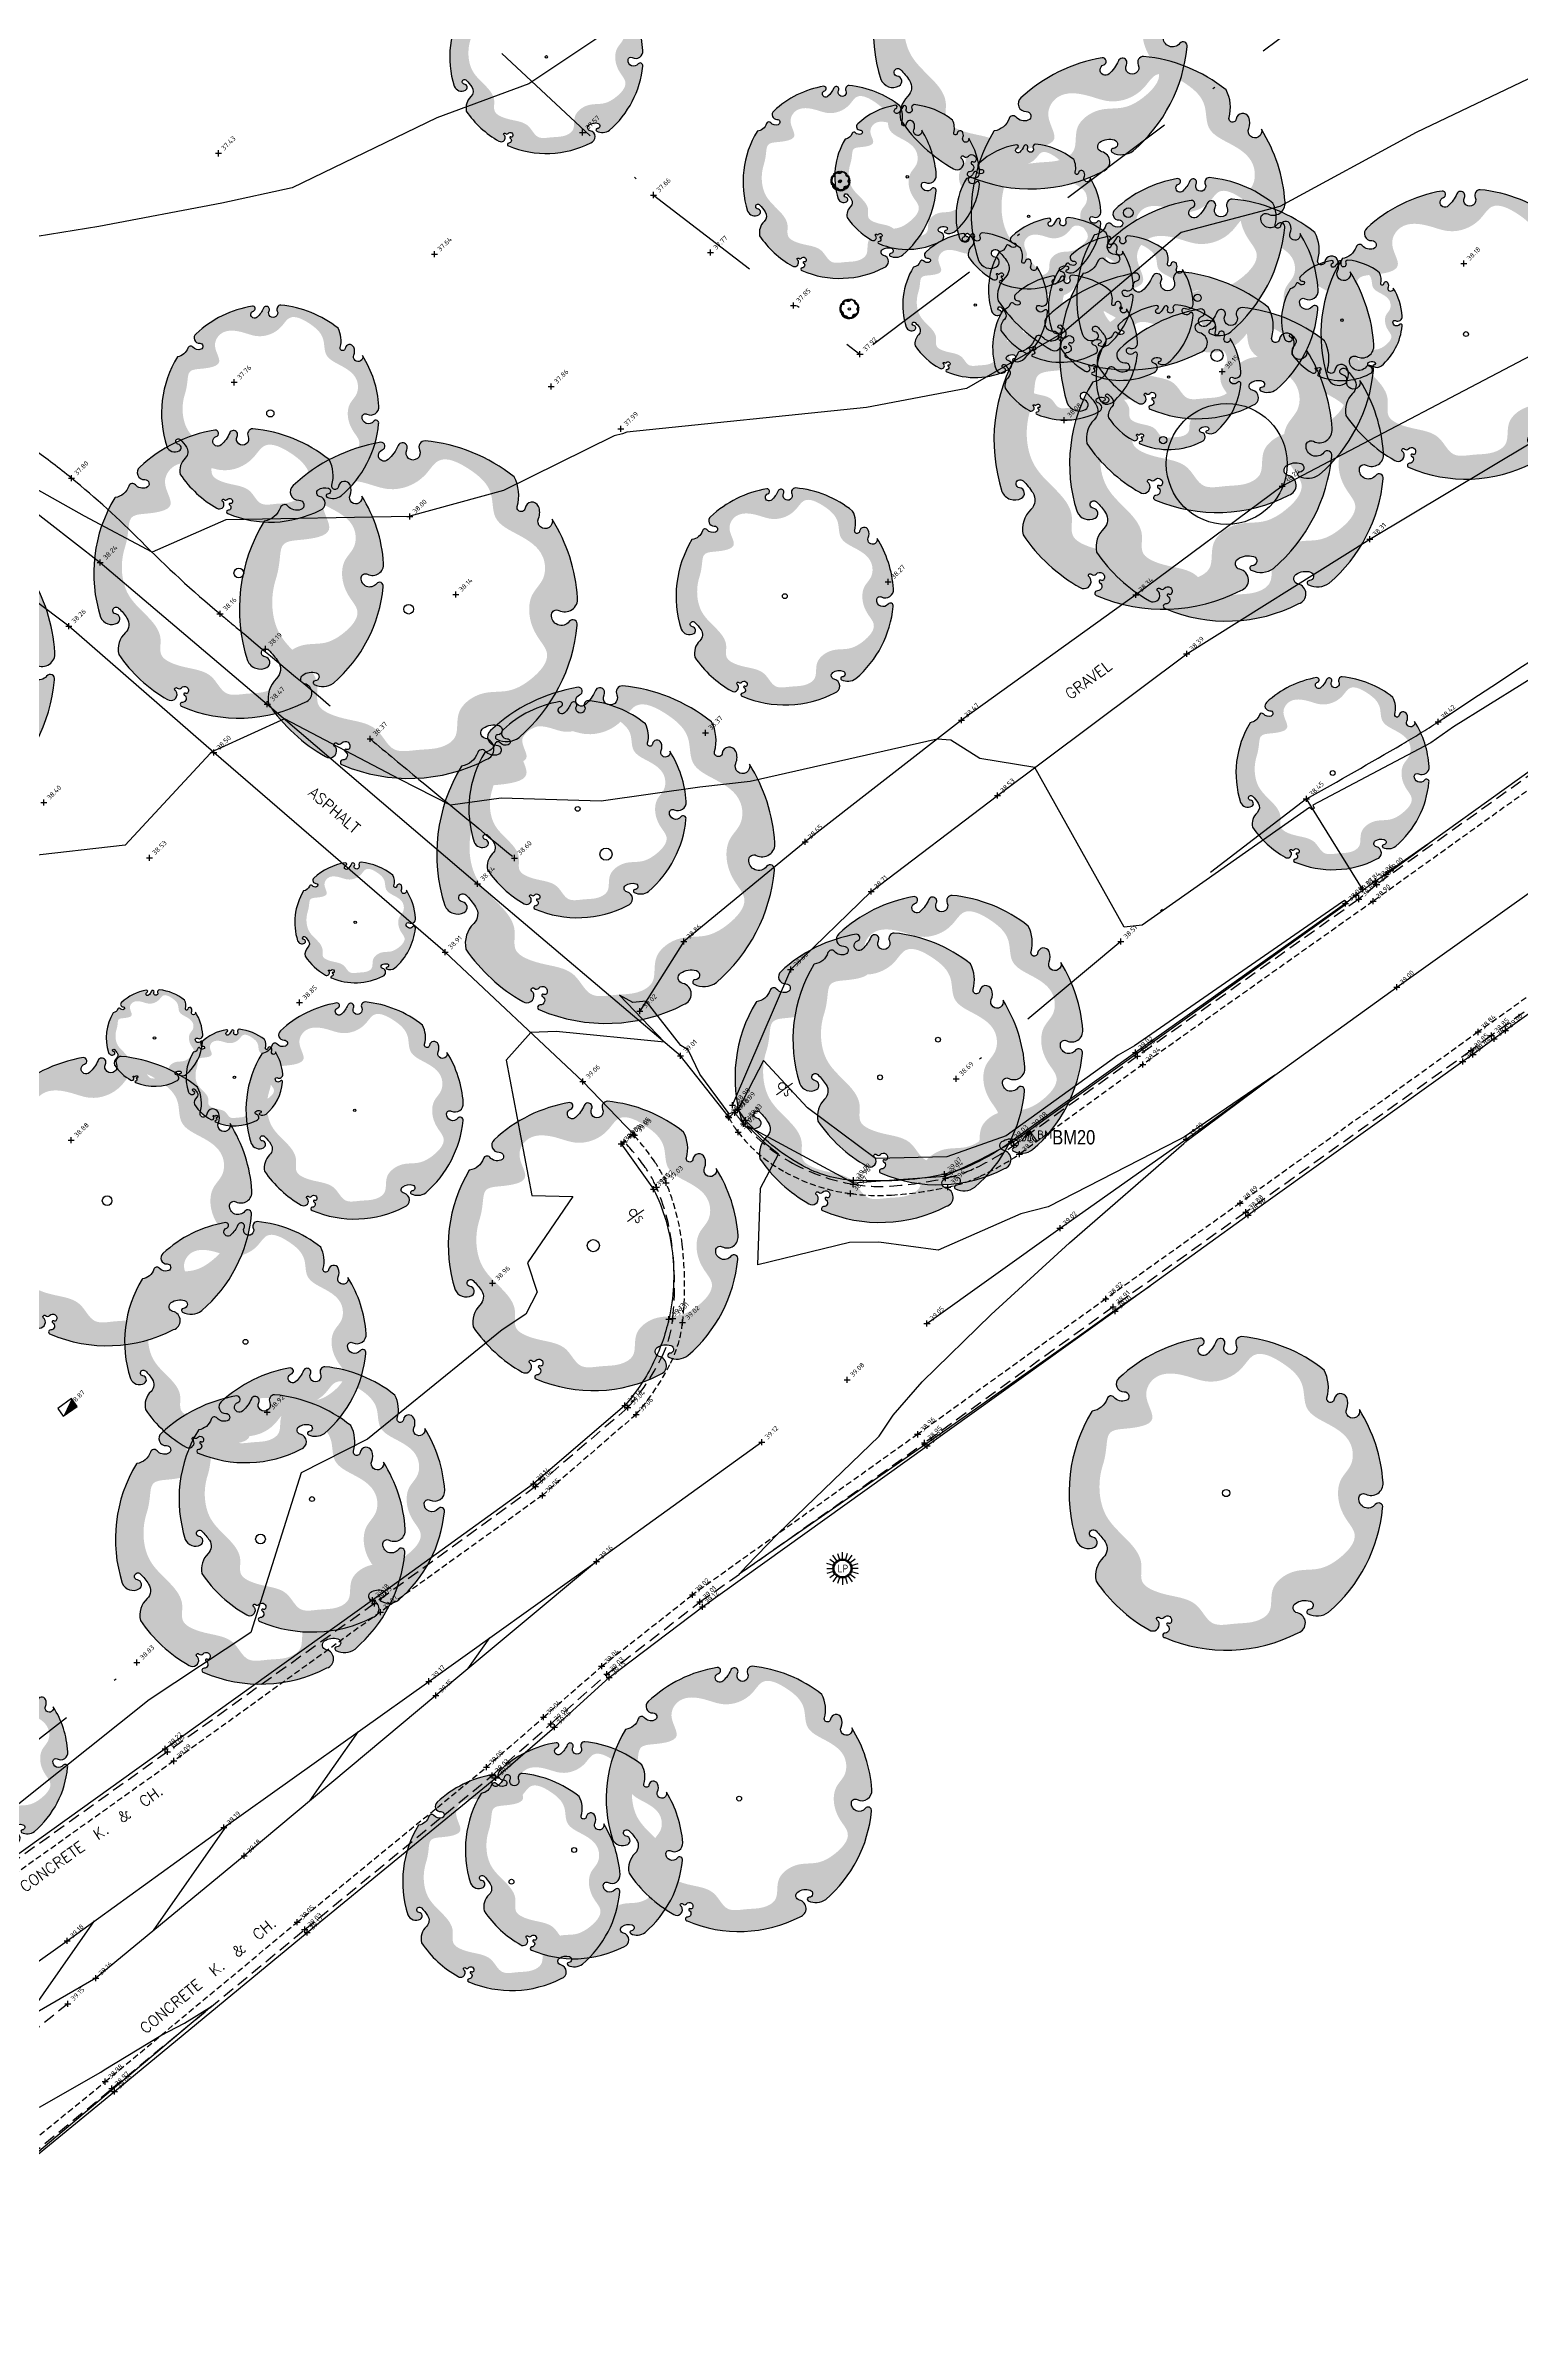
# Model space of a CAD drawing. Header units: metres. Extents: x 246075 to 247503, y 7418632 to 7419642.
# Drawn here: x 246854.6 to 246915.6, y 7418902.6 to 7418997.1 of the extents above; entities that cross this region are included whole.
import ezdxf
from ezdxf.enums import TextEntityAlignment as Align

# ---------------------------------------------------------------- set-up
doc = ezdxf.new("R2010")
doc.units = ezdxf.units.M
for name, pattern in [('DASHDOT', [10, 5, -2.5, 0, -2.5]), ('DASHED', [0.75, 0.5, -0.25]), ('HIDDEN', [0.375, 0.25, -0.125])]:
    doc.linetypes.add(name, pattern=pattern)
for name, color, linetype in [('-TEXT', 7, 'Continuous'), ('017_NAIL-L', 8, 'Continuous'), ('103_TOE_OF_BATTER', 37, 'DASHDOT'), ('103_TOE_OF_BATTER-L', 37, 'DASHDOT'), ('103_TOE_OF_BATTER-S', 37, 'DASHDOT'), ('104_EXISTING_SURFACE-L', 35, 'Continuous'), ('104_EXISTING_SURFACE-S', 35, 'Continuous'), ('201_SINGLE_TREE-H', 63, 'Continuous'), ('201_SINGLE_TREE-S', 96, 'Continuous'), ('203_GROUP_TREES', 116, 'DASHDOT'), ('203_GROUP_TREES-L', 116, 'DASHDOT'), ('203_GROUP_TREES-S', 116, 'DASHDOT'), ('403_EDGE_OF_BITUMEN', 8, 'Continuous'), ('403_EDGE_OF_BITUMEN-L', 8, 'Continuous'), ('403_EDGE_OF_BITUMEN-S', 8, 'Continuous'), ('405_EDGE_FORMATION', 33, 'Continuous'), ('405_EDGE_FORMATION-L', 33, 'Continuous'), ('405_EDGE_FORMATION-S', 33, 'Continuous'), ('408_BACK_OF_KERB', 10, 'Continuous'), ('408_BACK_OF_KERB-L', 10, 'Continuous'), ('408_BACK_OF_KERB-S', 10, 'Continuous'), ('415_LANE_LINE_DASHED', 53, 'DASHED'), ('418_LANE_LINE_SOLID', 53, 'Continuous'), ('418_LANE_LINE_SOLID-L', 53, 'Continuous'), ('418_LANE_LINE_SOLID-S', 53, 'Continuous'), ('721_TELECOM_PIT-L', 7, 'Continuous'), ('EX-BENCHMARK', 7, 'Continuous'), ('EX-BENCHMARK_(SLS)', 8, 'Continuous'), ('EX-TELSTRA_COVER_(SLS)', 7, 'Continuous'), ('EX-TRAFFIC_SIGN_(SLS)', 89, 'Continuous'), ('Surface_Contours_Major', 4, 'Continuous'), ('Surface_Contours_Minor', 253, 'Continuous')]:
    doc.layers.add(name, color=color, linetype=linetype)
for name, color, linetype, true_color in [('406_LIP_OF_KERB', 7, 'HIDDEN', 0xff4100), ('406_LIP_OF_KERB-L', 7, 'HIDDEN', 0xff4100), ('406_LIP_OF_KERB-S', 7, 'HIDDEN', 0xff4100), ('407_INVERT_OF_KERB', 7, 'DASHED', 0xff4100), ('407_INVERT_OF_KERB-L', 7, 'DASHED', 0xff4100), ('407_INVERT_OF_KERB-S', 7, 'DASHED', 0xff4100), ('EX-LIGHT_(SLS)', 7, 'Continuous', 0xffa500)]:
    doc.layers.add(name, color=color, linetype=linetype, true_color=true_color)
doc.styles.add('BOLD', font='ARIALN.TTF')
doc.styles.add('ISO', font='iso.shx')
doc.styles.add('ISO2.5', font='isocp.shx', dxfattribs={"height": 2.5})
doc.styles.get("Standard").update_dxf_attribs({"font": 'SIMPLEX.shx'})

# ---------------------------------------------------------------- blocks, each defined once
blk = doc.blocks.new('BM')
at = {"color": 0, "linetype": 'Continuous', "lineweight": 13}
for p, q in [((0, 0), (-0.31, -0.437)), ((-0.186, -0.437), (0, 0)), ((0, 0), (-0.062, -0.437)), ((0, 0), (0.186, -0.437)), ((0.31, -0.437), (0, 0)), ((0, 0), (0.062, -0.437)), ((-0.31, -0.437), (-0.186, -0.437)), ((-0.062, -0.437), (0.062, -0.437)), ((0.186, -0.437), (0.31, -0.437)), ((0.472, -0.017), (0.383, -0.017)), ((0.383, -0.017), (0.383, -0.339)), ((0.472, -0.161), (0.383, -0.161)), ((0.383, -0.161), (0.389, -0.161)), ((0.383, -0.339), (0.472, -0.339)), ((0.383, -0.339), (0.389, -0.339)), ((0.522, -0.039), (0.472, -0.017)), ((0.472, -0.161), (0.522, -0.139)), ((0.516, -0.172), (0.472, -0.161)), ((0.472, -0.339), (0.516, -0.327)), ((0.549, -0.206), (0.516, -0.172)), ((0.516, -0.327), (0.549, -0.294)), ((0.544, -0.089), (0.522, -0.039)), ((0.522, -0.139), (0.544, -0.089)), ((0.56, -0.25), (0.549, -0.206)), ((0.549, -0.294), (0.56, -0.25)), ((0.671, -0.339), (0.671, -0.017)), ((0.671, -0.017), (0.776, -0.194)), ((0.776, -0.194), (0.887, -0.017)), ((0.887, -0.017), (0.887, -0.339))]:
    blk.add_line(p, q, dxfattribs=at)
blk = doc.blocks.new('CROSS')
at = {"color": 0, "linetype": 'Continuous'}
for p, q in [((-0.5, 0), (0.5, 0)), ((0, -0.5), (0, 0.5))]:
    blk.add_line(p, q, dxfattribs=at)
blk = doc.blocks.new('201C')
at = {"layer": '201_SINGLE_TREE-H', "transparency": 33554534}
h = blk.add_hatch(color=256, dxfattribs=at)
h.paths.add_polyline_path([(-0.3717, -0.3344, 0.222926), (0.0196, -0.4996, 0.770799), (0.0439, -0.4417, -0.650302), (0.0511, -0.4116, -0.234737), (0.0964, -0.4247, -0.847312), (0.0816, -0.4475, 0.78443), (0.0732, -0.4583, 0.276934), (0.1352, -0.4813, 0.193599), (0.4309, -0.2536, 0.800435), (0.4144, -0.2337, -0.75216), (0.3757, -0.1925, -0.528914), (0.4006, -0.1909, 0.594112), (0.4663, -0.1804, 0.123805), (0.4962, 0.0616, -1.41759), (0.4607, 0.0811, 0.206906), (0.4758, 0.1133, 0.759729), (0.4374, 0.1252, -1.073307), (0.4187, 0.1392, 0.194379), (0.4474, 0.2231, 0.144612), (0.2544, 0.4304, 0.53339), (0.2277, 0.4128, -1.592592), (0.1939, 0.4293, 1.030038), (0.1758, 0.4513, -0.10361), (0.1314, 0.4262, -1.238487), (0.1282, 0.4593, 0.884725), (0.1336, 0.4818, 0.147549), (-0.1551, 0.4753, 0.71725), (-0.1579, 0.4291, -0.864032), (-0.1646, 0.4015, -0.310704), (-0.1946, 0.4266, 0.58143), (-0.2167, 0.4321, -0.281558), (-0.2766, 0.4162), (-0.2775, 0.4159, 0.217121), (-0.4959, 0.0634), (-0.4959, 0.0634, 0.440011), (-0.4522, 0.021, 0.723973), (-0.4442, 0.0516, -1.384648), (-0.4262, 0.0659, -0.051107), (-0.4149, 0.0223, -0.361502), (-0.441, -0.0208, 0.256822), (-0.4937, -0.0791, 0.116166), (-0.4065, -0.2911, 0.67803), (-0.3682, -0.2843, 0.170035), (-0.3696, -0.274, -1.054701), (-0.3596, -0.2696, 0.431903), (-0.3468, -0.2749, -0.910728), (-0.3329, -0.2993, -0.42046), (-0.3418, -0.2976, 1.007885), (-0.3479, -0.3018, -0.766634), (-0.3646, -0.3216, 0.938602), (-0.3717, -0.3344)])
edge = h.paths.add_edge_path(flags=16)
edge.add_spline(control_points=[(-0.3177, 0.2468), (-0.303, 0.2628), (-0.2856, 0.2893), (-0.256, 0.3411), (-0.1928, 0.3155), (-0.0921, 0.286), (-0.1162, 0.3941), (-0.0359, 0.4462), (0.0392, 0.3985), (0.1028, 0.3299), (0.1957, 0.3214), (0.2784, 0.3804), (0.3442, 0.2961), (0.3785, 0.2147), (0.3303, 0.1307), (0.3915, 0.0592), (0.4378, -0.0139), (0.4055, -0.0919), (0.3459, -0.1091), (0.3102, -0.1666), (0.3057, -0.2282), (0.3286, -0.3091), (0.2408, -0.3447), (0.1647, -0.3496), (0.103, -0.3142), (0.0463, -0.3153), (0.0047, -0.3356), (-0.0139, -0.3682), (-0.0327, -0.4069), (-0.0927, -0.4151), (-0.1463, -0.3868), (-0.23, -0.3665), (-0.2245, -0.2773), (-0.2864, -0.2294), (-0.3344, -0.1941), (-0.3737, -0.1409), (-0.3276, -0.0866), (-0.344, -0.0009), (-0.3866, 0.0828), (-0.3665, 0.1796), (-0.3359, 0.2271), (-0.3177, 0.2468)], knot_values=[0, 0, 0, 0, 0.064972, 0.101243, 0.15652, 0.245586, 0.324463, 0.387907, 0.486094, 0.554514, 0.671826, 0.728629, 0.823661, 0.919885, 0.989953, 1.075257, 1.171704, 1.23593, 1.293575, 1.346478, 1.426142, 1.479146, 1.570817, 1.644481, 1.712561, 1.774901, 1.807, 1.846291, 1.885582, 1.928182, 2.007036, 2.074591, 2.151638, 2.226455, 2.293426, 2.340744, 2.397548, 2.47317, 2.587294, 2.673595, 2.754259, 2.754259, 2.754259, 2.754259], degree=3, periodic=0)
at = {"layer": '201_SINGLE_TREE-S'}
blk.add_lwpolyline([(-0.3717, -0.3344, 0.222926), (0.0196, -0.4996, 0.770799), (0.0439, -0.4417, -0.650302), (0.0511, -0.4116, -0.234737), (0.0964, -0.4247, -0.847312), (0.0816, -0.4475, 0.78443), (0.0732, -0.4583, 0.276934), (0.1352, -0.4813, 0.193599), (0.4309, -0.2536, 0.800435), (0.4144, -0.2337, -0.75216), (0.3757, -0.1925, -0.528914), (0.4006, -0.1909, 0.594112), (0.4663, -0.1804, 0.123805), (0.4962, 0.0616, -1.41759), (0.4607, 0.0811, 0.206906), (0.4758, 0.1133, 0.759729), (0.4374, 0.1252, -1.073307), (0.4187, 0.1392, 0.194379), (0.4474, 0.2231, 0.144612), (0.2544, 0.4304, 0.53339), (0.2277, 0.4128, -1.592592), (0.1939, 0.4293, 1.030038), (0.1758, 0.4513, -0.10361), (0.1314, 0.4262, -1.238487), (0.1282, 0.4593, 0.884725), (0.1336, 0.4818, 0.147549), (-0.1551, 0.4753, 0.71725), (-0.1579, 0.4291, -0.864032), (-0.1646, 0.4015, -0.310704), (-0.1946, 0.4266, 0.58143), (-0.2167, 0.4321, -0.281558), (-0.2766, 0.4162), (-0.2775, 0.4159, 0.217121), (-0.4959, 0.0634), (-0.4959, 0.0634, 0.440011), (-0.4522, 0.021, 0.723973), (-0.4442, 0.0516, -1.384648), (-0.4262, 0.0659, -0.051107), (-0.4149, 0.0223, -0.361502), (-0.441, -0.0208, 0.256822), (-0.4937, -0.0791, 0.116166), (-0.4065, -0.2911, 0.67803), (-0.3682, -0.2843, 0.170035), (-0.3696, -0.274, -1.054701), (-0.3596, -0.2696, 0.431903), (-0.3468, -0.2749, -0.910728), (-0.3329, -0.2993, -0.42046), (-0.3418, -0.2976, 1.007885), (-0.3479, -0.3018, -0.766634), (-0.3646, -0.3216, 0.938602), (-0.3717, -0.3344)], format="xyb", dxfattribs=at)
blk = doc.blocks.new('201T')
at = {"layer": '201_SINGLE_TREE-S'}
blk.add_circle((0, 0), 0.5, dxfattribs=at)
blk = doc.blocks.new('LP')
at = {"layer": 'EX-LIGHT_(SLS)', "color": 0}
for p, q in [((-0.377, 0.122), (-0.647, 0.21)), ((-0.647, 0), (-0.396, 0)), ((-0.524, 0.381), (-0.32, 0.233)), ((-0.233, 0.32), (-0.4, 0.551)), ((-0.2, 0.616), (-0.122, 0.377)), ((0, 0.396), (0, 0.681)), ((0.2, 0.616), (0.122, 0.377)), ((0.233, 0.32), (0.4, 0.551)), ((0.524, 0.381), (0.32, 0.233)), ((0.377, 0.122), (0.647, 0.21)), ((-0.377, -0.122), (-0.647, -0.21)), ((-0.32, -0.233), (-0.524, -0.381)), ((-0.233, -0.32), (-0.4, -0.551)), ((-0.122, -0.377), (-0.2, -0.616)), ((0, -0.396), (0, -0.681)), ((0.122, -0.377), (0.2, -0.616)), ((0.233, -0.32), (0.4, -0.551)), ((0.32, -0.233), (0.524, -0.381)), ((0.377, -0.122), (0.647, -0.21)), ((0.647, 0), (0.396, 0))]:
    blk.add_line(p, q, dxfattribs=at)
for radius in [0.396, 0.349]:
    blk.add_circle((0, 0), radius, dxfattribs=at)
at = {"layer": 'EX-LIGHT_(SLS)', "color": 0, "style": 'ISO'}
blk.add_text('LP', height=0.315, dxfattribs=at).set_placement((0.02, 0), align=Align.MIDDLE_CENTER)
blk = doc.blocks.new('SP')
at = {"color": 0, "linetype": 'Continuous', "lineweight": 13}
for p, q in [((0.15, 0.423), (0.15, -0.406)), ((0.28, 0.165), (0.263, 0.104)), ((0.263, 0.104), (0.302, 0.059)), ((0.335, 0.192), (0.28, 0.165)), ((0.302, 0.059), (0.401, 0.004)), ((0.424, 0.176), (0.335, 0.192)), ((0.401, 0.004), (0.407, 0.004)), ((0.44, -0.04), (0.401, 0.004)), ((0.401, 0.004), (0.407, 0.004)), ((0.263, -0.096), (0.368, -0.129)), ((0.368, -0.129), (0.424, -0.101)), ((0.368, -0.129), (0.374, -0.129)), ((0.424, -0.101), (0.44, -0.04))]:
    blk.add_line(p, q, dxfattribs=at)
blk.add_circle((0, 0), 0.15, dxfattribs=at)
blk = doc.blocks.new('CK')
at = {"layer": '-TEXT'}
blk.add_text('CONCRETE  K.  &  CH.', height=0.45, dxfattribs=at).set_placement((-0.032, -0.236), align=Align.CENTER)
blk = doc.blocks.new('A')
at = {"layer": '-TEXT'}
blk.add_text('ASPHALT', height=0.45, dxfattribs=at).set_placement((-0.053, -0.242), align=Align.CENTER)
blk = doc.blocks.new('GR')
at = {"layer": '-TEXT'}
blk.add_text('GRAVEL', height=0.45, dxfattribs=at).set_placement((0.042, -0.219), align=Align.CENTER)
blk = doc.blocks.new('TCB')
at = {"layer": 'EX-TELSTRA_COVER_(SLS)'}
for p, q in [((0.35, 0.2), (-0.35, 0.2)), ((-0.35, 0.2), (-0.35, -0.2)), ((0.35, -0.2), (0.35, 0.2)), ((-0.35, -0.2), (0.35, -0.2))]:
    blk.add_line(p, q, dxfattribs=at)
blk.add_solid([(-0.35, -0.2), (0.35, 0.2), (0.35, -0.2)], dxfattribs=at)

msp = doc.modelspace()

# ---------------------------------------------------------------- hatches: boundary and pattern name
at = {"layer": '418_LANE_LINE_SOLID'}
h = msp.add_hatch(dxfattribs=at)
h.set_pattern_fill('ANSI31', color=256, scale=0.7, angle=10, style=0)
h.paths.add_polyline_path([(246855.443, 7418918.708), (246844.58, 7418910.97), (246839.021, 7418907.016), (246845.032, 7418910.446), (246856.628, 7418917.16), (246862.763, 7418922.221), (246870.698, 7418928.85), (246877.332, 7418934.392), (246870.398, 7418929.438), (246861.927, 7418923.387)])

# ---------------------------------------------------------------- linework, layer by layer
at = {"layer": '103_TOE_OF_BATTER'}
for points in [[(246906.691, 7418965.938, 0.004967), (246910.65, 7418968.202, 0.012948), (246912.136, 7418969.124, 0.002003), (246921.038, 7418975.023, 0.010692), (246922.677, 7418976.17, 0.019415), (246927.091, 7418979.673, -0.02451), (246930.615, 7418982.412, -0.002809), (246935.623, 7418985.882, 0.002847), (246940.564, 7418989.307, 0.000207), (246947.702, 7418994.319, 0.0003), (246952.632, 7418997.787, 0.002772), (246957.444, 7419001.218, -0.002393), (246963.016, 7419005.197, -0.018466), (246969.037, 7419009.128, 0.022613), (246973.928, 7419012.379, 0.001148), (246978.717, 7419015.902, -0.000951), (246984.495, 7419020.155, -0.000042), (246992.67, 7419026.148, -0.000234), (246994.126, 7419027.214, -0.001153), (246997.039, 7419029.335, -0.000535), (247003.328, 7419033.881, -0.001914), (247006.756, 7419036.333, -0.001211)], [(246805.178, 7418990.554, -0.024202), (246810.193, 7418992.361, -0.039491), (246813.386, 7418993.07, -0.011022), (246820.212, 7418993.876, -0.030809), (246822.671, 7418993.959, -0.034455), (246827.508, 7418993.491, -0.031372), (246832.705, 7418992.284, -0.020396), (246838.204, 7418990.39, -0.03879), (246840.96, 7418989.058, -0.009751), (246844.419, 7418986.951, -0.007923), (246848.582, 7418984.21, -0.00481), (246854.069, 7418980.392, -0.016486), (246855.622, 7418979.21, -0.026711), (246858.504, 7418976.595, 0.023443), (246861.768, 7418973.594, 0.000437), (246862.486, 7418972.995, 0.000057), (246867.975, 7418968.422, 0.001203), (246869.995, 7418966.747, 0.000617), (246873.948, 7418963.495)]]:
    msp.add_lwpolyline(points, format="xyb", dxfattribs=at)
for points in [[(246909.012, 7418962.213), (246906.691, 7418965.938), (246899.014, 7418960.036), (246892.208, 7418954.359)], [(246821.197, 7418902.594), (246832.174, 7418910.85), (246841.366, 7418917.826), (246851.468, 7418924.88), (246858.333, 7418930.216)]]:
    msp.add_lwpolyline(points, dxfattribs=at)
at = {"layer": '203_GROUP_TREES'}
for p, q in [((246866.026, 7419003.661), (246879.699, 7418990.92)), ((246908.899, 7418999.875), (246888.233, 7418984.334)), ((246879.699, 7418990.92), (246888.233, 7418984.334))]:
    msp.add_line(p, q, dxfattribs=at)
at = {"layer": '403_EDGE_OF_BITUMEN'}
for p, q in [((246849.15, 7418981.681), (246856.812, 7418975.718)), ((246855.511, 7418973.086), (246847.338, 7418979.236)), ((246856.812, 7418975.718), (246863.724, 7418969.862)), ((246861.51, 7418967.856), (246855.511, 7418973.086)), ((246863.724, 7418969.862), (246872.414, 7418962.426)), ((246871.084, 7418959.601), (246861.51, 7418967.856)), ((246880.816, 7418955.313), (246872.414, 7418962.426)), ((246871.084, 7418959.601), (246876.776, 7418954.245)), ((246882.783, 7418952.812), (246880.816, 7418955.313)), ((246876.776, 7418954.245), (246878.907, 7418952.033))]:
    msp.add_line(p, q, dxfattribs=at)
at = {"layer": '405_EDGE_FORMATION'}
for p, q in [((246917.092, 7418984.855), (246905.693, 7418978.881)), ((246909.312, 7418976.683), (246918.575, 7418982.234)), ((246905.693, 7418978.881), (246899.635, 7418974.379)), ((246901.742, 7418971.945), (246909.312, 7418976.683)), ((246899.635, 7418974.379), (246892.433, 7418969.197)), ((246893.915, 7418966.076), (246901.742, 7418971.945)), ((246892.433, 7418969.197), (246885.962, 7418964.166)), ((246888.692, 7418962.105), (246893.915, 7418966.076)), ((246885.962, 7418964.166), (246880.944, 7418960.039)), ((246885.366, 7418958.883), (246888.692, 7418962.105)), ((246880.944, 7418960.039), (246879.13, 7418957.163)), ((246882.966, 7418953.27), (246885.366, 7418958.883))]:
    msp.add_line(p, q, dxfattribs=at)
at = {"layer": '406_LIP_OF_KERB'}
for p, q in [((246917.011, 7418967.121), (246909.451, 7418961.704)), ((246909.451, 7418961.704), (246899.934, 7418954.957)), ((246920.974, 7418961.409), (246913.795, 7418956.298)), ((246913.795, 7418956.298), (246903.953, 7418949.222)), ((246899.934, 7418954.957), (246894.822, 7418951.243)), ((246882.804, 7418952.76), (246883.182, 7418953.111)), ((246878.358, 7418951.668), (246878.846, 7418952.068)), ((246903.953, 7418949.222), (246898.395, 7418945.256)), ((246898.395, 7418945.256), (246890.618, 7418939.656)), ((246878.975, 7418940.477), (246875.105, 7418937.131)), ((246890.618, 7418939.656), (246881.304, 7418933.013)), ((246875.105, 7418937.131), (246868.4, 7418932.303)), ((246877.551, 7418930.065), (246881.304, 7418933.013)), ((246868.4, 7418932.303), (246859.859, 7418926.143)), ((246875.15, 7418927.952), (246877.551, 7418930.065)), ((246872.785, 7418925.887), (246875.15, 7418927.952)), ((246859.859, 7418926.143), (246851.606, 7418920.262)), ((246864.954, 7418919.472), (246872.785, 7418925.887)), ((246857.022, 7418912.879), (246864.954, 7418919.472)), ((246847.928, 7418905.457), (246857.022, 7418912.879))]:
    msp.add_line(p, q, dxfattribs=at)
for points in [[(246894.822, 7418951.243, -0.040772), (246893.185, 7418950.32, -0.055019), (246891.863, 7418949.879, -0.036437), (246889.53, 7418949.553, -0.050606), (246887.834, 7418949.612, -0.091404), (246885.138, 7418950.5, -0.10167), (246883.189, 7418952.153, -0.024975), (246883.035, 7418952.371, -0.014669), (246882.804, 7418952.76)], [(246878.846, 7418952.068, -0.035034), (246879.746, 7418950.93, -0.051657), (246880.215, 7418950.064, -0.068984), (246880.882, 7418947.505, -0.056426), (246880.897, 7418944.277, -0.090278), (246880.4, 7418942.599, -0.061555), (246878.975, 7418940.477)]]:
    msp.add_lwpolyline(points, format="xyb", dxfattribs=at)
at = {"layer": '407_INVERT_OF_KERB'}
for p, q in [((246916.787, 7418967.537), (246909.601, 7418962.402)), ((246909.601, 7418962.402), (246908.862, 7418961.79)), ((246908.862, 7418961.79), (246899.713, 7418955.297)), ((246921.191, 7418961.04), (246914.35, 7418956.159)), ((246899.713, 7418955.297), (246894.59, 7418951.613)), ((246913.506, 7418955.535), (246904.185, 7418948.844)), ((246914.35, 7418956.159), (246913.506, 7418955.535)), ((246904.185, 7418948.844), (246898.703, 7418944.928)), ((246898.703, 7418944.928), (246890.906, 7418939.3)), ((246878.634, 7418940.76), (246874.812, 7418937.492)), ((246881.611, 7418932.722), (246890.906, 7418939.3)), ((246874.812, 7418937.492), (246868.16, 7418932.659)), ((246868.16, 7418932.659), (246859.592, 7418926.517)), ((246877.761, 7418929.737), (246881.611, 7418932.722)), ((246875.451, 7418927.674), (246877.761, 7418929.737)), ((246873.019, 7418925.54), (246875.451, 7418927.674)), ((246859.592, 7418926.517), (246851.352, 7418920.619)), ((246865.269, 7418919.168), (246873.019, 7418925.54)), ((246857.296, 7418912.592), (246865.269, 7418919.168)), ((246848.156, 7418905.079), (246857.296, 7418912.592))]:
    msp.add_line(p, q, dxfattribs=at)
for points in [[(246894.59, 7418951.613, -0.043275), (246893.041, 7418950.691, -0.058211), (246891.774, 7418950.251, -0.038183), (246889.484, 7418949.924, -0.057683), (246887.952, 7418950, -0.08492), (246885.442, 7418950.873, -0.086658), (246883.412, 7418952.504, -0.017485), (246883.277, 7418952.668, -0.01018), (246883.062, 7418952.962)], [(246878.481, 7418951.757, -0.036006), (246879.353, 7418950.697, -0.052768), (246879.812, 7418949.88, -0.070448), (246880.457, 7418947.508, -0.056508), (246880.493, 7418944.449, -0.091688), (246880.013, 7418942.805, -0.063392), (246878.634, 7418940.76)]]:
    msp.add_lwpolyline(points, format="xyb", dxfattribs=at)
at = {"layer": '408_BACK_OF_KERB'}
for p, q in [((246916.675, 7418967.629), (246909.991, 7418962.826)), ((246909.991, 7418962.826), (246909.553, 7418962.536)), ((246908.746, 7418961.958), (246908.311, 7418961.609)), ((246909.553, 7418962.536), (246908.746, 7418961.958)), ((246908.311, 7418961.609), (246899.623, 7418955.447)), ((246921.316, 7418960.922), (246914.925, 7418956.366)), ((246914.925, 7418956.366), (246914.453, 7418956.012)), ((246899.623, 7418955.447), (246894.484, 7418951.765)), ((246913.582, 7418955.367), (246913.155, 7418955.078)), ((246914.453, 7418956.012), (246913.582, 7418955.367)), ((246913.155, 7418955.078), (246904.285, 7418948.716)), ((246883.499, 7418952.653), (246883.182, 7418953.111)), ((246878.358, 7418951.668), (246879.699, 7418949.793)), ((246904.285, 7418948.716), (246898.781, 7418944.747)), ((246898.781, 7418944.747), (246891.007, 7418939.184)), ((246878.509, 7418940.852), (246874.732, 7418937.611)), ((246881.717, 7418932.517), (246891.007, 7418939.184)), ((246874.732, 7418937.611), (246868.08, 7418932.8)), ((246868.08, 7418932.8), (246859.502, 7418926.642)), ((246877.86, 7418929.595), (246881.717, 7418932.517)), ((246875.596, 7418927.542), (246877.86, 7418929.595)), ((246873.174, 7418925.444), (246875.596, 7418927.542)), ((246859.502, 7418926.642), (246851.272, 7418920.744)), ((246865.373, 7418919.045), (246873.174, 7418925.444)), ((246857.399, 7418912.47), (246865.373, 7418919.045)), ((246848.248, 7418904.964), (246857.399, 7418912.47))]:
    msp.add_line(p, q, dxfattribs=at)
for points in [[(246894.484, 7418951.765, -0.043292), (246892.974, 7418950.856, -0.058025), (246891.732, 7418950.418, -0.03881), (246890.078, 7418950.176, -0.030677), (246887.964, 7418950.162, -0.114068), (246885.842, 7418950.776, -0.083453), (246883.499, 7418952.653)], [(246879.699, 7418949.793, -0.085029), (246880.475, 7418947.162, -0.085029), (246880.33, 7418944.423, -0.06239), (246879.643, 7418942.523, -0.06239), (246878.509, 7418940.852)]]:
    msp.add_lwpolyline(points, format="xyb", dxfattribs=at)
at = {"layer": '415_LANE_LINE_DASHED'}
msp.add_line((246855.477, 7418916.104), (246846.324, 7418908.731), dxfattribs=at)
at = {"layer": '418_LANE_LINE_SOLID'}
for p, q in [((246910.438, 7418958.148), (246919.048, 7418964.306)), ((246901.715, 7418951.862), (246910.438, 7418958.148)), ((246896.504, 7418948.181), (246901.715, 7418951.862)), ((246891.003, 7418944.245), (246896.504, 7418948.181)), ((246884.178, 7418939.334), (246877.332, 7418934.392)), ((246870.398, 7418929.438), (246877.332, 7418934.392)), ((246877.332, 7418934.392), (246870.698, 7418928.85)), ((246861.927, 7418923.387), (246870.398, 7418929.438)), ((246870.698, 7418928.85), (246862.763, 7418922.221)), ((246855.443, 7418918.708), (246861.927, 7418923.387)), ((246862.763, 7418922.221), (246856.628, 7418917.16)), ((246844.58, 7418910.97), (246855.443, 7418918.708)), ((246856.628, 7418917.16), (246845.032, 7418910.446))]:
    msp.add_line(p, q, dxfattribs=at)
at = {"layer": 'Surface_Contours_Major'}
for points, elevation in [([(246917.092, 7418996.302), (246911.229, 7418993.499), (246905.595, 7418990.446), (246901.521, 7418989.372), (246896.608, 7418985.204), (246892.633, 7418982.91), (246888.504, 7418982.129), (246878.593, 7418981.107), (246878.405, 7418981.041), (246878.066, 7418980.964), (246873.492, 7418978.697), (246869.614, 7418977.629), (246869.612, 7418977.629), (246869.609, 7418977.628), (246862.007, 7418977.481), (246858.967, 7418976.153), (246856.159, 7418977.633), (246849.661, 7418981.284)], 38), ([(246900.226, 7418945.79), (246898.77, 7418944.771), (246897.207, 7418943.659), (246890.95, 7418939.25), (246883.232, 7418933.87), (246883.538, 7418934.206), (246884.838, 7418935.534), (246889.028, 7418939.577), (246889.601, 7418940.444), (246890.799, 7418941.824), (246893.654, 7418944.608), (246896.89, 7418947.583), (246901.625, 7418951.684), (246901.761, 7418951.807), (246905.394, 7418954.514), (246901.655, 7418951.966), (246901.424, 7418951.836), (246896.016, 7418949.068), (246894.887, 7418948.773), (246891.465, 7418947.276), (246889.016, 7418947.609), (246887.799, 7418947.591), (246884.011, 7418946.673), (246884.115, 7418949.833), (246884.856, 7418951.241), (246884.391, 7418951.61), (246883.581, 7418952.411), (246887.956, 7418950.057), (246889.452, 7418950.167), (246891.754, 7418950.329), (246893.223, 7418951.043), (246894.518, 7418951.715), (246896.026, 7418952.807), (246899.65, 7418955.401), (246906.735, 7418960.453), (246908.378, 7418961.632), (246908.359, 7418961.648), (246908.263, 7418961.736), (246908.011, 7418961.559), (246899.585, 7418955.73), (246898.911, 7418955.343), (246894.276, 7418952.001), (246891.818, 7418951.133), (246888.873, 7418951.062), (246886.067, 7418953.156), (246884.237, 7418955.117), (246883.195, 7418953.091), (246883.132, 7418953.05), (246883.072, 7418953.01), (246882.994, 7418952.971), (246882.822, 7418952.912), (246881.611, 7418954.558), (246881.121, 7418955.554), (246880.827, 7418955.738), (246879.386, 7418957.569), (246878.839, 7418957.518), (246878.282, 7418957.828), (246880.145, 7418955.881), (246875.668, 7418956.323), (246874.62, 7418956.274), (246873.603, 7418955.131), (246874.662, 7418949.528), (246876.356, 7418949.5), (246874.486, 7418946.751), (246874.887, 7418945.53), (246874.419, 7418944.631), (246873.433, 7418943.976), (246867.867, 7418939.454), (246865.123, 7418938.064), (246863.041, 7418931.465), (246858.839, 7418928.667), (246855.095, 7418925.676), (246851.365, 7418922.717)], 39), ([(246854.304, 7418911.826), (246856.835, 7418913.268), (246856.976, 7418913.371), (246859.327, 7418914.795), (246860.302, 7418915.294), (246861.436, 7418916.007), (246857.326, 7418912.557), (246849.922, 7418906.339)], 39)]:
    msp.add_lwpolyline(points, dxfattribs=dict(at, elevation=elevation))
at = {"layer": 'Surface_Contours_Major', "elevation": 39}
msp.add_lwpolyline([(246909.98, 7418962.82), (246909.98, 7418962.815), (246910.158, 7418962.942), (246911.719, 7418964.068), (246910.003, 7418962.862), (246909.971, 7418962.845)], close=True, dxfattribs=at)
at = {"layer": 'Surface_Contours_Minor'}
for points, elevation in [([(246923.694, 7419140.184), (246925.646, 7419133.064), (246925.553, 7419107.137), (246926.806, 7419092.951), (246928.032, 7419079.255), (246925.653, 7419068.587), (246925.576, 7419068.043), (246925.41, 7419067.181), (246920.462, 7419044.422), (246917.958, 7419036.072), (246911.574, 7419027.854), (246907.696, 7419022.843), (246896.019, 7419008.998), (246895.392, 7419008.159), (246877.844, 7418997.724), (246874.532, 7418995.523), (246870.737, 7418994.112), (246864.757, 7418991.219), (246861.844, 7418990.58), (246856.755, 7418989.621), (246853.691, 7418989.126)], 37.5), ([(246921.298, 7418974.209), (246912.774, 7418968.915), (246911.841, 7418968.259), (246906.963, 7418965.681), (246907.008, 7418965.561), (246906.963, 7418965.501), (246906.915, 7418965.503), (246906.821, 7418965.589), (246899.904, 7418960.721), (246899.151, 7418960.638), (246895.461, 7418967.237), (246893.184, 7418967.615), (246891.996, 7418968.37), (246891.428, 7418968.417), (246883.685, 7418966.654), (246881.607, 7418966.43), (246877.533, 7418965.846), (246873.398, 7418965.965), (246871.303, 7418965.676), (246869.216, 7418966.745), (246864.44, 7418969.249), (246861.653, 7418967.986), (246861.457, 7418967.902), (246861.359, 7418967.812), (246857.851, 7418964.025), (246853.719, 7418963.563)], 38.5)]:
    msp.add_lwpolyline(points, dxfattribs=dict(at, elevation=elevation))

# ---------------------------------------------------------------- block references
at = {"layer": '-TEXT'}
for name, p, rotation in [('GR', (246897.646, 7418970.834), 36.86483373075118), ('A', (246866.548, 7418965.449), 319.2307439370923), ('CK', (246856.468, 7418922.956), 35.47310496553427), ('CK', (246861.283, 7418917.296), 39.73450230044901)]:
    msp.add_blockref(name, p, dxfattribs=dict(at, rotation=rotation))
at = {"layer": '103_TOE_OF_BATTER-S', "xscale": 0.25, "yscale": 0.25, "zscale": 0.25}
for p in [(246855.622, 7418979.21), (246861.768, 7418973.594), (246867.975, 7418968.422), (246912.136, 7418969.124), (246906.691, 7418965.938), (246873.948, 7418963.495), (246909.012, 7418962.213), (246899.014, 7418960.036), (246892.208, 7418954.359), (246858.333, 7418930.216)]:
    msp.add_blockref('CROSS', p, dxfattribs=at)
at = {"layer": '104_EXISTING_SURFACE-S', "xscale": 0.25, "yscale": 0.25, "zscale": 0.25}
for p in [(246876.764, 7418993.507), (246861.701, 7418992.644), (246870.641, 7418988.473), (246882.055, 7418988.542), (246913.207, 7418988.088), (246885.479, 7418986.346), (246903.204, 7418983.619), (246862.359, 7418983.172), (246875.461, 7418982.996), (246896.677, 7418981.601), (246878.348, 7418981.247), (246869.612, 7418977.626), (246871.523, 7418974.395), (246889.394, 7418974.916), (246863.649, 7418972.14), (246881.841, 7418968.669), (246854.488, 7418965.787), (246858.848, 7418963.502), (246865.057, 7418957.515), (246855.613, 7418951.822), (246873.039, 7418945.905), (246887.703, 7418941.913), (246863.716, 7418940.568)]:
    msp.add_blockref('CROSS', p, dxfattribs=at)
at = {"layer": '201_SINGLE_TREE-S', "rotation": 25}
for name, p, xscale, yscale, zscale in [('201C', (246895.29, 7418997.671), 13, 13, 13), ('201C', (246920.146, 7418997.244), 8, 8, 8), ('201C', (246875.265, 7418996.634), 8, 8, 8), ('201C', (246899.325, 7418990.185), 13, 13, 13), ('201T', (246875.265, 7418996.634), 0.1, 0.1, 0.1), ('201C', (246887.396, 7418991.472), 8, 8, 8), ('201C', (246890.187, 7418991.672), 6, 6, 6), ('201C', (246895.203, 7418990.042), 6, 6, 6), ('201C', (246902.193, 7418986.667), 10, 10, 10), ('201C', (246913.293, 7418985.168), 12, 12, 12), ('201C', (246902.996, 7418984.285), 13, 13, 13), ('201C', (246887.423, 7418991.497), 0.8, 0.8, 0.8), ('201T', (246887.396, 7418991.472), 0.1, 0.1, 0.1), ('201T', (246887.423, 7418991.497), 0.1, 0.1, 0.1), ('201T', (246890.187, 7418991.672), 0.1, 0.1, 0.1), ('201C', (246893, 7418986.368), 6, 6, 6), ('201C', (246896.547, 7418987.001), 6, 6, 6), ('201C', (246899.023, 7418986.252), 6, 6, 6), ('201T', (246899.325, 7418990.185), 0.4, 0.4, 0.4), ('201C', (246900.772, 7418980.783), 14, 14, 14), ('201T', (246895.203, 7418990.042), 0.1, 0.1, 0.1), ('201C', (246896.717, 7418984.614), 6, 6, 6), ('201C', (246903.399, 7418979.795), 13, 13, 13), ('201C', (246908.163, 7418985.743), 5, 5, 5), ('201C', (246863.849, 7418981.888), 9, 9, 9), ('201C', (246900.995, 7418983.391), 6, 6, 6), ('201C', (246887.793, 7418986.206), 0.8, 0.8, 0.8), ('201T', (246893, 7418986.368), 0.1, 0.1, 0.1), ('201T', (246896.547, 7418987.001), 0.1, 0.1, 0.1), ('201T', (246902.193, 7418986.667), 0.3, 0.3, 0.3), ('201T', (246887.793, 7418986.206), 0.1, 0.1, 0.1), ('201T', (246899.023, 7418986.252), 0.1, 0.1, 0.1), ('201T', (246908.163, 7418985.743), 0.1, 0.1, 0.1), ('201T', (246896.717, 7418984.614), 0.1, 0.1, 0.1), ('201T', (246902.996, 7418984.285), 0.5, 0.5, 0.5), ('201T', (246913.293, 7418985.168), 0.2, 0.2, 0.2), ('201C', (246862.546, 7418975.281), 12, 12, 12), ('201C', (246869.571, 7418973.788), 14, 14, 14), ('201T', (246903.399, 7418979.795), 5, 5, 5), ('201T', (246900.995, 7418983.391), 0.1, 0.1, 0.1), ('201T', (246863.849, 7418981.888), 0.3, 0.3, 0.3), ('201C', (246847.958, 7418971.532), 14, 14, 14), ('201T', (246900.772, 7418980.783), 0.3, 0.3, 0.3), ('201C', (246885.127, 7418974.327), 9, 9, 9), ('201T', (246862.546, 7418975.281), 0.4, 0.4, 0.4), ('201T', (246885.127, 7418974.327), 0.2, 0.2, 0.2), ('201T', (246869.571, 7418973.788), 0.4, 0.4, 0.4), ('201C', (246877.73, 7418963.654), 14, 14, 14), ('201C', (246907.78, 7418967.011), 8, 8, 8), ('201C', (246876.558, 7418965.526), 9, 9, 9), ('201T', (246907.78, 7418967.011), 0.2, 0.2, 0.2), ('201T', (246876.558, 7418965.526), 0.2, 0.2, 0.2), ('201C', (246867.358, 7418960.833), 5, 5, 5), ('201T', (246877.73, 7418963.654), 0.5, 0.5, 0.5), ('201C', (246891.457, 7418955.98), 12, 12, 12), ('201C', (246889.064, 7418954.422), 12, 12, 12), ('201T', (246867.358, 7418960.833), 0.1, 0.1, 0.1), ('201C', (246867.339, 7418953.061), 9, 9, 9), ('201C', (246859.059, 7418956.052), 4, 4, 4), ('201C', (246857.101, 7418949.32), 12, 12, 12), ('201C', (246862.366, 7418954.418), 4, 4, 4), ('201T', (246859.059, 7418956.052), 0.1, 0.1, 0.1), ('201C', (246877.205, 7418947.461), 12, 12, 12), ('201T', (246891.457, 7418955.98), 0.2, 0.2, 0.2), ('201T', (246862.366, 7418954.418), 0.1, 0.1, 0.1), ('201T', (246889.064, 7418954.422), 0.2, 0.2, 0.2), ('201T', (246867.339, 7418953.061), 0.1, 0.1, 0.1), ('201C', (246862.823, 7418943.483), 10, 10, 10), ('201T', (246857.101, 7418949.32), 0.4, 0.4, 0.4), ('201T', (246877.205, 7418947.461), 0.5, 0.5, 0.5), ('201C', (246843.044, 7418932.554), 20, 20, 20), ('201C', (246903.376, 7418937.228), 13, 13, 13), ('201C', (246865.572, 7418936.978), 11, 11, 11), ('201C', (246863.442, 7418935.324), 12, 12, 12), ('201T', (246862.823, 7418943.483), 0.2, 0.2, 0.2), ('201T', (246903.376, 7418937.228), 0.3, 0.3, 0.3), ('201T', (246865.572, 7418936.978), 0.2, 0.2, 0.2), ('201T', (246863.442, 7418935.324), 0.4, 0.4, 0.4), ('201C', (246883.235, 7418924.588), 11, 11, 11), ('201C', (246851.485, 7418926.258), 8, 8, 8), ('201C', (246876.412, 7418922.462), 9, 9, 9), ('201C', (246873.821, 7418921.149), 9, 9, 9), ('201T', (246883.235, 7418924.588), 0.2, 0.2, 0.2), ('201T', (246876.412, 7418922.462), 0.2, 0.2, 0.2), ('201T', (246873.821, 7418921.149), 0.2, 0.2, 0.2)]:
    msp.add_blockref(name, p, dxfattribs=dict(at, xscale=xscale, yscale=yscale, zscale=zscale))
at = {"layer": '203_GROUP_TREES-S', "xscale": 0.25, "yscale": 0.25, "zscale": 0.25}
for p in [(246879.699, 7418990.92), (246888.233, 7418984.334)]:
    msp.add_blockref('CROSS', p, dxfattribs=at)
at = {"layer": '403_EDGE_OF_BITUMEN-S', "xscale": 0.25, "yscale": 0.25, "zscale": 0.25}
for p in [(246856.812, 7418975.718), (246855.511, 7418973.086), (246863.724, 7418969.862), (246861.51, 7418967.856), (246872.414, 7418962.426), (246871.084, 7418959.601), (246880.816, 7418955.313), (246876.776, 7418954.245), (246882.783, 7418952.812), (246878.907, 7418952.033)]:
    msp.add_blockref('CROSS', p, dxfattribs=at)
at = {"layer": '405_EDGE_FORMATION-S', "xscale": 0.25, "yscale": 0.25, "zscale": 0.25}
for p in [(246905.693, 7418978.881), (246909.312, 7418976.683), (246899.635, 7418974.379), (246901.742, 7418971.945), (246892.433, 7418969.197), (246893.915, 7418966.076), (246885.962, 7418964.166), (246888.692, 7418962.105), (246880.944, 7418960.039), (246885.366, 7418958.883), (246879.13, 7418957.163), (246882.966, 7418953.27)]:
    msp.add_blockref('CROSS', p, dxfattribs=at)
at = {"layer": '406_LIP_OF_KERB-S', "xscale": 0.25, "yscale": 0.25, "zscale": 0.25}
for p in [(246909.451, 7418961.704), (246913.795, 7418956.298), (246899.934, 7418954.957), (246882.804, 7418952.76), (246878.846, 7418952.068), (246883.189, 7418952.153), (246894.822, 7418951.243), (246880.215, 7418950.064), (246887.834, 7418949.612), (246891.863, 7418949.879), (246903.953, 7418949.222), (246898.395, 7418945.256), (246880.897, 7418944.277), (246878.975, 7418940.477), (246890.618, 7418939.656), (246875.105, 7418937.131), (246881.304, 7418933.013), (246868.4, 7418932.303), (246877.551, 7418930.065), (246875.15, 7418927.952), (246859.859, 7418926.143), (246872.785, 7418925.887), (246864.954, 7418919.472), (246857.022, 7418912.879)]:
    msp.add_blockref('CROSS', p, dxfattribs=at)
at = {"layer": '407_INVERT_OF_KERB-S', "xscale": 0.25, "yscale": 0.25, "zscale": 0.25}
for p in [(246908.862, 7418961.79), (246909.601, 7418962.402), (246914.35, 7418956.159), (246899.713, 7418955.297), (246913.506, 7418955.535), (246883.062, 7418952.962), (246883.412, 7418952.504), (246878.481, 7418951.757), (246894.59, 7418951.613), (246879.812, 7418949.88), (246887.952, 7418950), (246891.774, 7418950.251), (246904.185, 7418948.844), (246898.703, 7418944.928), (246880.493, 7418944.449), (246878.634, 7418940.76), (246890.906, 7418939.3), (246874.812, 7418937.492), (246868.16, 7418932.659), (246881.611, 7418932.722), (246877.761, 7418929.737), (246875.451, 7418927.674), (246859.592, 7418926.517), (246873.019, 7418925.54), (246865.269, 7418919.168), (246857.296, 7418912.592)]:
    msp.add_blockref('CROSS', p, dxfattribs=at)
at = {"layer": '408_BACK_OF_KERB-S', "xscale": 0.25, "yscale": 0.25, "zscale": 0.25}
for p in [(246909.991, 7418962.826), (246908.746, 7418961.958), (246909.553, 7418962.536), (246908.311, 7418961.609), (246914.925, 7418956.366), (246899.623, 7418955.447), (246913.582, 7418955.367), (246914.453, 7418956.012), (246913.155, 7418955.078), (246883.182, 7418953.111), (246883.499, 7418952.653), (246878.358, 7418951.668), (246894.484, 7418951.765), (246891.732, 7418950.418), (246879.699, 7418949.793), (246887.964, 7418950.162), (246904.285, 7418948.716), (246898.781, 7418944.747), (246880.33, 7418944.423), (246878.509, 7418940.852), (246891.007, 7418939.184), (246874.732, 7418937.611), (246868.08, 7418932.8), (246881.717, 7418932.517), (246877.86, 7418929.595), (246875.596, 7418927.542), (246859.502, 7418926.642), (246873.174, 7418925.444), (246865.373, 7418919.045), (246857.399, 7418912.47)]:
    msp.add_blockref('CROSS', p, dxfattribs=at)
at = {"layer": '418_LANE_LINE_SOLID-S', "xscale": 0.25, "yscale": 0.25, "zscale": 0.25}
for p in [(246910.438, 7418958.148), (246901.715, 7418951.862), (246896.504, 7418948.181), (246891.003, 7418944.245), (246884.178, 7418939.334), (246877.332, 7418934.392), (246870.398, 7418929.438), (246870.698, 7418928.85), (246861.927, 7418923.387), (246862.763, 7418922.221), (246855.443, 7418918.708), (246856.628, 7418917.16), (246855.477, 7418916.104)]:
    msp.add_blockref('CROSS', p, dxfattribs=at)
at = {"layer": 'EX-BENCHMARK_(SLS)'}
msp.add_blockref('BM', (246895.232, 7418952.231), dxfattribs=at)
at = {"layer": 'EX-LIGHT_(SLS)'}
msp.add_blockref('LP', (246887.508, 7418934.106), dxfattribs=at)
at = {"layer": 'EX-TELSTRA_COVER_(SLS)', "lineweight": 30, "rotation": 35}
msp.add_blockref('TCB', (246855.46, 7418940.767), dxfattribs=at)
at = {"layer": 'EX-TRAFFIC_SIGN_(SLS)', "rotation": 306}
for p in [(246885.016, 7418954.052), (246878.858, 7418948.813)]:
    msp.add_blockref('SP', p, dxfattribs=at)

# ---------------------------------------------------------------- texts
at = {"layer": '017_NAIL-L', "style": 'ISO2.5'}
msp.add_text('39.08', height=0.25, rotation=45, dxfattribs=at).set_placement((246895.4, 7418952.398), align=Align.MIDDLE_LEFT)
at = {"layer": '103_TOE_OF_BATTER-L', "style": 'ISO2.5'}
for s, p in [('37.80', (246855.789, 7418979.378)), ('38.16', (246861.936, 7418973.761)), ('38.42', (246912.304, 7418969.292)), ('38.37', (246868.142, 7418968.589)), ('38.45', (246906.858, 7418966.105)), ('38.60', (246874.115, 7418963.662)), ('38.84', (246909.18, 7418962.38)), ('38.51', (246899.182, 7418960.204)), ('38.69', (246892.375, 7418954.527)), ('38.83', (246858.5, 7418930.384))]:
    msp.add_text(s, height=0.2, rotation=45, dxfattribs=at).set_placement(p, align=Align.MIDDLE_LEFT)
at = {"layer": '104_EXISTING_SURFACE-L', "style": 'ISO2.5'}
for s, p in [('37.57', (246876.932, 7418993.674)), ('37.43', (246861.868, 7418992.812)), ('37.64', (246870.808, 7418988.64)), ('37.77', (246882.222, 7418988.709)), ('38.18', (246913.374, 7418988.256)), ('37.85', (246885.646, 7418986.514)), ('37.76', (246862.526, 7418983.34)), ('37.86', (246875.629, 7418983.163)), ('38.15', (246903.372, 7418983.787)), ('37.99', (246878.516, 7418981.414)), ('38.08', (246896.844, 7418981.768)), ('38.00', (246869.779, 7418977.793)), ('38.27', (246889.562, 7418975.084)), ('38.14', (246871.69, 7418974.562)), ('38.19', (246863.817, 7418972.308)), ('38.37', (246882.008, 7418968.837)), ('38.40', (246854.656, 7418965.954)), ('38.53', (246859.015, 7418963.67)), ('38.85', (246865.225, 7418957.682)), ('38.88', (246855.78, 7418951.99)), ('38.96', (246873.206, 7418946.073)), ('39.08', (246887.871, 7418942.08)), ('38.92', (246863.883, 7418940.735))]:
    msp.add_text(s, height=0.2, rotation=45, dxfattribs=at).set_placement(p, align=Align.MIDDLE_LEFT)
at = {"layer": '203_GROUP_TREES-L', "style": 'ISO2.5'}
for s, p in [('37.66', (246879.866, 7418991.087)), ('37.92', (246888.4, 7418984.502))]:
    msp.add_text(s, height=0.2, rotation=45, dxfattribs=at).set_placement(p, align=Align.MIDDLE_LEFT)
at = {"layer": '403_EDGE_OF_BITUMEN-L', "style": 'ISO2.5'}
for s, p in [('38.24', (246856.98, 7418975.886)), ('38.26', (246855.678, 7418973.253)), ('38.47', (246863.891, 7418970.029)), ('38.50', (246861.678, 7418968.023)), ('38.84', (246872.581, 7418962.594)), ('38.91', (246871.251, 7418959.769)), ('39.01', (246880.983, 7418955.481)), ('39.06', (246876.944, 7418954.412)), ('39.01', (246882.95, 7418952.979)), ('39.05', (246879.074, 7418952.2))]:
    msp.add_text(s, height=0.2, rotation=45, dxfattribs=at).set_placement(p, align=Align.MIDDLE_LEFT)
at = {"layer": '405_EDGE_FORMATION-L', "style": 'ISO2.5'}
for s, p in [('38.26', (246905.86, 7418979.049)), ('38.31', (246909.479, 7418976.85)), ('38.34', (246899.802, 7418974.546)), ('38.39', (246901.909, 7418972.112)), ('38.47', (246892.601, 7418969.364)), ('38.53', (246894.082, 7418966.244)), ('38.65', (246886.129, 7418964.334)), ('38.71', (246888.86, 7418962.273)), ('38.86', (246881.111, 7418960.207)), ('38.80', (246885.534, 7418959.051)), ('39.02', (246879.298, 7418957.33)), ('38.98', (246883.133, 7418953.437))]:
    msp.add_text(s, height=0.2, rotation=45, dxfattribs=at).set_placement(p, align=Align.MIDDLE_LEFT)
at = {"layer": '406_LIP_OF_KERB-L', "style": 'ISO2.5'}
for s, p in [('38.90', (246909.619, 7418961.871)), ('38.84', (246913.962, 7418956.465)), ('38.94', (246900.101, 7418955.125)), ('39.01', (246882.971, 7418952.928)), ('39.05', (246879.013, 7418952.235)), ('39.02', (246883.356, 7418952.32)), ('38.95', (246894.989, 7418951.41)), ('39.03', (246880.382, 7418950.231)), ('38.96', (246892.03, 7418950.047)), ('38.97', (246888.001, 7418949.779)), ('38.89', (246904.12, 7418949.39)), ('38.92', (246898.562, 7418945.423)), ('39.02', (246881.064, 7418944.444)), ('39.06', (246879.143, 7418940.645)), ('38.96', (246890.785, 7418939.824)), ('39.05', (246875.273, 7418937.298)), ('39.02', (246881.471, 7418933.18)), ('39.07', (246868.567, 7418932.47)), ('39.04', (246877.719, 7418930.232)), ('39.04', (246875.317, 7418928.12)), ('39.09', (246860.026, 7418926.31)), ('39.05', (246872.952, 7418926.054)), ('39.05', (246865.122, 7418919.64)), ('38.98', (246857.189, 7418913.046))]:
    msp.add_text(s, height=0.2, rotation=45, dxfattribs=at).set_placement(p, align=Align.MIDDLE_LEFT)
at = {"layer": '407_INVERT_OF_KERB-L', "style": 'ISO2.5'}
for s, p in [('38.88', (246909.769, 7418962.569)), ('38.88', (246909.03, 7418961.957)), ('38.85', (246913.673, 7418955.702)), ('38.85', (246914.517, 7418956.326)), ('38.93', (246899.88, 7418955.464)), ('39.01', (246883.23, 7418953.13)), ('39.00', (246883.579, 7418952.671)), ('39.03', (246878.649, 7418951.924)), ('38.94', (246894.757, 7418951.781)), ('38.96', (246888.12, 7418950.168)), ('38.94', (246891.941, 7418950.418)), ('39.02', (246879.98, 7418950.047)), ('38.88', (246904.352, 7418949.012)), ('39.01', (246880.66, 7418944.617)), ('38.91', (246898.871, 7418945.095)), ('39.04', (246878.801, 7418940.927)), ('38.95', (246891.073, 7418939.467)), ('39.04', (246874.98, 7418937.659)), ('39.05', (246868.328, 7418932.826)), ('39.01', (246881.778, 7418932.889)), ('39.03', (246877.928, 7418929.905)), ('39.03', (246875.619, 7418927.841)), ('39.08', (246859.76, 7418926.684)), ('39.03', (246873.186, 7418925.708)), ('39.03', (246865.436, 7418919.335)), ('38.97', (246857.464, 7418912.76))]:
    msp.add_text(s, height=0.2, rotation=45, dxfattribs=at).set_placement(p, align=Align.MIDDLE_LEFT)
at = {"layer": '408_BACK_OF_KERB-L', "style": 'ISO2.5'}
for s, p in [('38.86', (246909.721, 7418962.703)), ('39.00', (246910.159, 7418962.993)), ('39.02', (246908.478, 7418961.776)), ('38.87', (246908.913, 7418962.125)), ('38.85', (246914.621, 7418956.18)), ('39.00', (246915.093, 7418956.533)), ('39.03', (246899.79, 7418955.614)), ('38.98', (246913.322, 7418955.245)), ('38.84', (246913.75, 7418955.534)), ('38.99', (246883.349, 7418953.278)), ('39.13', (246883.666, 7418952.82)), ('39.03', (246878.526, 7418951.835)), ('39.03', (246894.651, 7418951.932)), ('39.08', (246888.131, 7418950.329)), ('39.07', (246891.899, 7418950.586)), ('39.15', (246879.867, 7418949.961)), ('38.96', (246904.452, 7418948.884)), ('39.13', (246880.497, 7418944.59)), ('39.01', (246898.948, 7418944.914)), ('39.13', (246878.676, 7418941.02)), ('39.07', (246891.174, 7418939.351)), ('39.14', (246874.9, 7418937.779)), ('39.18', (246868.248, 7418932.968)), ('39.12', (246881.884, 7418932.684)), ('39.15', (246878.027, 7418929.762)), ('39.15', (246875.764, 7418927.71)), ('39.22', (246859.67, 7418926.809)), ('39.15', (246873.341, 7418925.611)), ('39.17', (246865.541, 7418919.213)), ('39.08', (246857.566, 7418912.638))]:
    msp.add_text(s, height=0.2, rotation=45, dxfattribs=at).set_placement(p, align=Align.MIDDLE_LEFT)
at = {"layer": '418_LANE_LINE_SOLID-L', "style": 'ISO2.5'}
for s, p in [('39.00', (246910.605, 7418958.315)), ('39.00', (246901.883, 7418952.029)), ('39.02', (246896.672, 7418948.348)), ('39.05', (246891.17, 7418944.412)), ('39.12', (246884.345, 7418939.502)), ('39.16', (246877.499, 7418934.56)), ('39.17', (246870.566, 7418929.606)), ('39.15', (246870.865, 7418929.017)), ('39.19', (246862.094, 7418923.555)), ('39.18', (246862.931, 7418922.389)), ('39.18', (246855.611, 7418918.876)), ('39.16', (246856.795, 7418917.328)), ('39.15', (246855.645, 7418916.271))]:
    msp.add_text(s, height=0.2, rotation=45, dxfattribs=at).set_placement(p, align=Align.MIDDLE_LEFT)
at = {"layer": '721_TELECOM_PIT-L', "style": 'ISO2.5'}
msp.add_text('38.87', height=0.2, rotation=45, dxfattribs=at).set_placement((246855.627, 7418940.934), align=Align.MIDDLE_LEFT)
at = {"layer": 'EX-BENCHMARK', "color": 2, "style": 'BOLD'}
msp.add_text('BM20', height=0.595, dxfattribs=at).set_placement((246897.072, 7418951.944), align=Align.MIDDLE)

doc.saveas('drawing.dxf')
